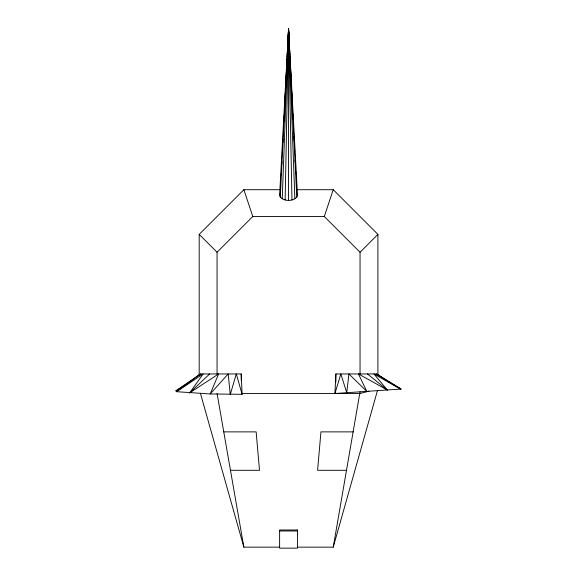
<?xml version="1.0" encoding="UTF-8"?>
<svg xmlns="http://www.w3.org/2000/svg" width="577" height="577" viewBox="0 0 577 577"><rect width="100%" height="100%" fill="white"/><g stroke="black" fill="none" stroke-linecap="round" stroke-linejoin="round"><path stroke-width="0.87" d="M288.413 35.154L288.55 28.85L297.487 195.062L296.802 197.118C292.64 201.539 284.454 201.539 280.292 197.118L279.614 195.062L288.55 28.85L289.856 54.865M285.132 200.017L288.55 28.85L296.802 197.118M282.232 198.856L288.55 28.85L289.142 44.104M287.469 56.669L287.642 52.182M287.887 45.9L288.197 37.822M288.305 35.132L288.55 28.85L294.869 198.856M334.934 393.514L335.872 373.946L376.579 373.946L401.102 389.049L334.934 393.514L340.834 373.946L346.748 392.713L348.919 373.946L366.763 391.365L358.468 373.946L387.282 389.98L373.939 373.946L400.416 389.093L376.579 373.946M280.292 197.118L288.55 28.85L288.68 35.154M281.194 175.069L281.287 173.28M281.735 164.308L281.872 161.618M282.276 153.54L282.456 149.955M282.817 142.779L282.997 139.187M283.357 132.01L283.588 127.524M283.906 121.249L284.172 115.862M284.447 110.481L284.757 104.206M284.988 99.72L285.348 92.544M285.528 88.952L285.889 81.775M286.069 78.191L286.473 70.113M286.61 67.422L287.058 58.45M287.151 56.661L288.55 28.85L291.969 200.017M297.487 547.155L333.232 547.155L360.041 391.819M333.232 547.155L377.423 390.708M279.614 195.062L280.069 193.699M360.041 373.946L360.041 252.257L324.296 216.512L333.232 189.703L296.592 189.703M242.116 394.315L236.289 373.946L230.252 394.509L228.175 373.946L210.194 393.968L218.611 373.946L189.653 392.894L203.118 373.946L176.54 391.696L175.898 390.845L200.479 373.946L241.222 373.946L242.116 394.315L210.194 393.968L176.54 391.696L200.479 373.946M199.188 375.497L199.188 234.385L243.869 189.703L280.509 189.703M217.06 373.946L217.06 252.257L252.805 216.512L324.296 216.512M360.041 252.257L377.913 234.385L333.232 189.703M189.653 392.894L209.624 373.946M175.898 390.845L183.428 386.013M184.936 385.054L187.951 383.121M368.977 391.213L360.041 393.449L242.124 393.449M223.761 431.877L256.152 431.877L259.506 470.298L230.461 470.298M353.333 431.877L320.942 431.877L317.595 470.298L346.633 470.298M279.614 530.991L297.487 530.991M200.407 393.305L243.869 547.155L279.614 547.155M388.718 381.938L390.261 382.825M391.812 383.719L401.102 389.049M367.441 373.946L387.282 389.98M199.188 234.385L217.06 252.257M243.869 189.703L252.805 216.512M296.802 193.014L297.487 195.062M217.06 393.449L243.869 547.155M289.95 56.661L290.397 65.627M290.534 68.324L290.938 76.395M291.075 79.085L291.479 87.156M291.659 90.748L292.02 97.924M292.25 102.41L292.561 108.685M292.835 114.073L293.109 119.453M293.419 125.736L293.65 130.214M293.96 136.497L294.191 140.983M294.551 148.159L294.732 151.751M295.135 159.822L295.273 162.512M295.72 171.484L295.813 173.28M289.351 49.492L289.56 54.873M288.796 40.563L288.875 44.162M377.913 234.385L377.913 375.497M335.872 373.946L335.872 381.924M288.55 28.85L288.55 200.428M241.222 373.946L241.222 380.149M297.487 529.989L279.614 529.989L279.614 548.15L297.487 548.15L297.487 529.989"/></g></svg>
